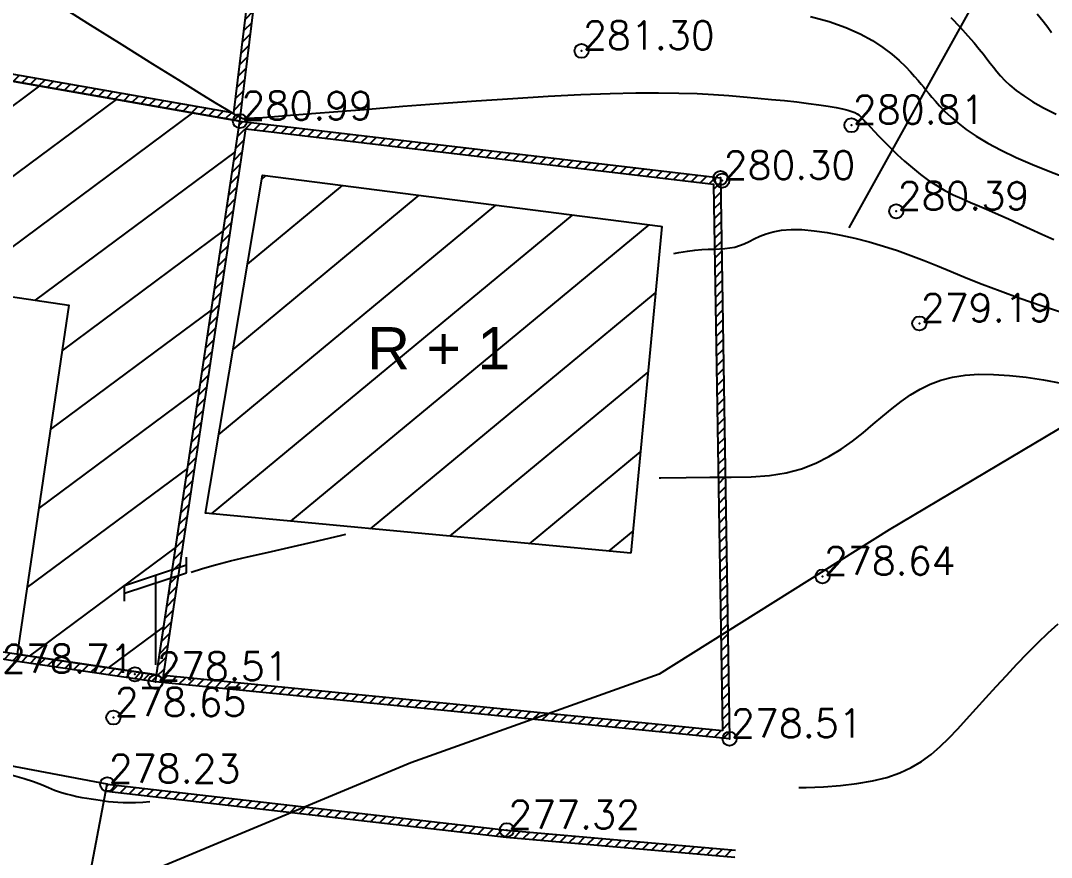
# Model space of a CAD drawing. Header units: millimetres. Extents: x 524954 to 526204, y 9523489 to 9524010.
# Drawn here: x 525842.11 to 525878.64, y 9523693 to 9523722.65 of the extents above; entities that cross this region are included whole.
import ezdxf
from ezdxf.enums import TextEntityAlignment as Align

# ---------------------------------------------------------------- set-up
doc = ezdxf.new("R2010")
doc.units = ezdxf.units.MM
doc.header["$PDMODE"] = 32
doc.header["$PDSIZE"] = 0.5
doc.linetypes.add('CACHE2', pattern=[4.7625, 3.175, -1.5875])
for name, color, linetype in [('Bati', 6, 'Continuous'), ('Bati_H', 1, 'Continuous'), ('Cloture', 7, 'Continuous'), ('CN_01_00', 3, 'Continuous'), ('CN_02_00', 4, 'Continuous'), ('CN_10_00', 1, 'Continuous'), ('Murs', 1, 'Continuous'), ('PLUME_4', 3, 'Continuous'), ('Réseau_Electrique', 1, 'CACHE2'), ('Talus', 2, 'Continuous'), ('TopoAlt', 3, 'Continuous'), ('TOPOJIS', 7, 'Continuous'), ('Toponomie', 7, 'CACHE2')]:
    doc.layers.add(name, color=color, linetype=linetype)
doc.styles.add('Simplex 1.0', font='Simplex.shx', dxfattribs={"width": 0.99, "height": 1})
doc.styles.get("Standard").update_dxf_attribs({"font": 'arial.ttf'})
doc.linetypes.add('LIMITE1', pattern='A,6.35,-2.54,[133,ltypeshp.shx,S=2.54,R=0,X=-2.54,Y=0],-2.54,25.4', length=36.83)
pattern_1 = [(45, (0, 0), (-0.1767766952966, 0.1767766952966), [])]

# ---------------------------------------------------------------- blocks, each defined once
blk = doc.blocks.new('TCPOINT M')
at = {"color": 0}
blk.add_point((0, 0), dxfattribs=at)
at = {"layer": 'TopoAlt', "style": 'Simplex 1.0', "width": 0.99}
blk.add_attdef('ALT', (0.15, 0.15), '', height=1, dxfattribs=at)
blk = doc.blocks.new('e004')
at = {"color": 0}
blk.add_line((0, 3.777478), (0, 0.25), dxfattribs=at)
for points in [[(-1.096503, 3.137365), (-1.096503, 3.412949), (1.096503, 4.142007), (1.096503, 4.417591)], [(-1.096503, 2.861781), (-1.096503, 3.137365), (1.096503, 3.866423), (1.096503, 4.142007)]]:
    blk.add_lwpolyline(points, dxfattribs=at)
blk.add_circle((0, 0), 0.25, dxfattribs=at)

msp = doc.modelspace()

# ---------------------------------------------------------------- hatches: boundary and pattern name
at = {"layer": 'Bati_H'}
h = msp.add_hatch(dxfattribs=at)
h.set_pattern_fill('_U', color=256, scale=2, angle=36.6052, style=0, pattern_type=0)
h.set_pattern_definition([(36.605189368, (0, 0), (-1.1925951699, 1.60552694176), [])])
h.paths.add_polyline_path([(525841.996, 9523700.192), (525846.931, 9523699.463), (525849.886, 9523719.086), (525840.467, 9523720.741), (525839.358, 9523713.221), (525843.822, 9523712.562)])
h = msp.add_hatch(dxfattribs=at)
h.set_pattern_fill('_U', color=256, scale=2, angle=219.6118, style=0, pattern_type=0)
h.set_pattern_definition([(219.61176844, (0, 0), (1.2751644764, -1.5407646018), [])])
h.paths.add_polyline_path([(525863.74, 9523703.772), (525848.667, 9523705.193), (525850.679, 9523717.172), (525864.77, 9523715.358), (525864.832, 9523715.352)])
at = {"layer": 'Murs'}
h = msp.add_hatch(dxfattribs=at)
h.set_pattern_fill('_U', color=256, scale=0.25, angle=45, style=0, pattern_type=0)
h.set_pattern_definition(pattern_1)
h.paths.add_polyline_path([(525833.495, 9523742.374), (525829.981, 9523722.584), (525849.886, 9523719.086), (525852.284, 9523738.689), (525852.284, 9523738.689)])
h.paths.add_polyline_path([(525833.696, 9523742.079), (525830.271, 9523722.786), (525849.67, 9523719.377), (525852.007, 9523738.488)], flags=0)
h = msp.add_hatch(dxfattribs=at)
h.set_pattern_fill('_U', color=256, scale=0.25, angle=45, style=0, pattern_type=0)
h.set_pattern_definition(pattern_1)
h.paths.add_polyline_path([(525867.235, 9523697.199), (525846.894, 9523699.216), (525849.886, 9523719.086), (525866.913, 9523717.072)])
h.paths.add_polyline_path([(525866.98, 9523697.475), (525847.18, 9523699.439), (525850.097, 9523718.809), (525866.667, 9523716.85)], flags=0)
h = msp.add_hatch(dxfattribs=at)
h.set_pattern_fill('_U', color=256, scale=0.25, angle=45, style=0, pattern_type=0)
h.set_pattern_definition(pattern_1)
h.paths.add_polyline_path([(525846.894, 9523699.216), (525827.66, 9523702.055), (525826.951, 9523705.394), (525827.196, 9523705.446), (525827.869, 9523702.277), (525846.931, 9523699.463)])
h = msp.add_hatch(dxfattribs=at)
h.set_pattern_fill('_U', color=256, scale=0.25, angle=45, style=0, pattern_type=0)
h.set_pattern_definition(pattern_1)
h.paths.add_polyline_path([(525845.185, 9523695.587), (525859.342, 9523693.963), (525867.444, 9523693.251), (525867.422, 9523693.002), (525859.317, 9523693.714), (525845.156, 9523695.338)])

# ---------------------------------------------------------------- linework, layer by layer
at = {"layer": 'Bati', "flags": 128}
for points in [[(525841.996, 9523700.192), (525846.931, 9523699.463), (525849.886, 9523719.086), (525840.467, 9523720.741), (525839.358, 9523713.221), (525843.822, 9523712.562), (525843.822, 9523712.562)], [(525863.74, 9523703.772), (525848.667, 9523705.193), (525850.679, 9523717.172), (525864.77, 9523715.358), (525864.832, 9523715.352)]]:
    msp.add_lwpolyline(points, close=True, dxfattribs=at)
at = {"layer": 'Cloture', "flags": 128}
for points in [[(525833.495, 9523742.374), (525829.981, 9523722.584), (525849.886, 9523719.086), (525852.284, 9523738.689), (525852.284, 9523738.689)], [(525833.696, 9523742.079), (525830.271, 9523722.786), (525849.67, 9523719.377), (525852.007, 9523738.488)], [(525867.235, 9523697.199), (525846.894, 9523699.216), (525849.886, 9523719.086), (525866.913, 9523717.072)], [(525866.98, 9523697.475), (525847.18, 9523699.439), (525850.097, 9523718.809), (525866.667, 9523716.85)]]:
    msp.add_lwpolyline(points, close=True, dxfattribs=at)
for points in [[(525846.894, 9523699.216), (525827.66, 9523702.055), (525826.951, 9523705.394)], [(525846.931, 9523699.463), (525827.869, 9523702.277), (525827.196, 9523705.446)], [(525845.185, 9523695.587), (525859.342, 9523693.963), (525867.444, 9523693.251)], [(525845.156, 9523695.338), (525859.317, 9523693.714), (525867.422, 9523693.002)]]:
    msp.add_lwpolyline(points, dxfattribs=at)
at = {"layer": 'Cloture', "linetype": 'LIMITE1', "ltscale": 0.1, "flags": 128}
msp.add_lwpolyline([(525839.929, 9523651.898), (525840.943, 9523668.72), (525842.868, 9523683.386), (525845.185, 9523695.587), (525830.247, 9523698.414), (525825.039, 9523699.398)], dxfattribs=at)
at = {"layer": 'CN_01_00', "flags": 128}
for points, elevation in [([(525843.194, 9523723.375), (525844.487, 9523722.562), (525845.698, 9523721.802), (525846.787, 9523721.121), (525847.712, 9523720.544), (525848.444, 9523720.091), (525848.998, 9523719.751), (525849.398, 9523719.508), (525849.672, 9523719.346), (525849.845, 9523719.248), (525849.944, 9523719.199), (525849.993, 9523719.181), (525850.02, 9523719.179), (525850.049, 9523719.18), (525850.107, 9523719.182), (525850.217, 9523719.187), (525850.404, 9523719.199), (525850.693, 9523719.219), (525851.109, 9523719.25), (525851.676, 9523719.293), (525852.42, 9523719.352), (525853.353, 9523719.427), (525854.445, 9523719.515), (525855.654, 9523719.61), (525856.937, 9523719.708), (525858.252, 9523719.804), (525859.557, 9523719.893), (525860.811, 9523719.97), (525861.97, 9523720.03), (525863.002, 9523720.069), (525863.914, 9523720.089), (525864.721, 9523720.092), (525865.438, 9523720.081), (525866.082, 9523720.059), (525866.668, 9523720.027), (525867.211, 9523719.989), (525867.728, 9523719.947), (525868.231, 9523719.903), (525868.718, 9523719.857), (525869.183, 9523719.811), (525869.622, 9523719.764), (525870.03, 9523719.716), (525870.4, 9523719.668), (525870.729, 9523719.62), (525871.01, 9523719.571), (525871.241, 9523719.523), (525871.425, 9523719.476), (525871.569, 9523719.431), (525871.678, 9523719.387), (525871.758, 9523719.346), (525871.816, 9523719.308), (525871.856, 9523719.273), (525871.886, 9523719.242), (525871.91, 9523719.216), (525871.934, 9523719.189), (525871.963, 9523719.156), (525872.003, 9523719.112), (525872.057, 9523719.053), (525872.131, 9523718.973), (525872.23, 9523718.867), (525872.359, 9523718.729), (525872.522, 9523718.558), (525872.716, 9523718.358), (525872.936, 9523718.137), (525873.178, 9523717.903), (525873.438, 9523717.663), (525873.712, 9523717.425), (525873.995, 9523717.197), (525874.284, 9523716.986), (525874.574, 9523716.799), (525874.866, 9523716.631), (525875.163, 9523716.479), (525875.465, 9523716.338), (525875.775, 9523716.202), (525876.095, 9523716.067), (525876.425, 9523715.929), (525876.768, 9523715.781), (525877.125, 9523715.622), (525877.498, 9523715.45), (525877.889, 9523715.27), (525878.299, 9523715.082), (525878.729, 9523714.889)], 281), ([(525875.075, 9523722.762), (525875.403, 9523722.411), (525875.675, 9523722.111), (525875.897, 9523721.857), (525876.079, 9523721.641), (525876.229, 9523721.455), (525876.357, 9523721.291), (525876.473, 9523721.14), (525876.585, 9523720.996), (525876.702, 9523720.85), (525876.833, 9523720.695), (525876.987, 9523720.53), (525877.171, 9523720.355), (525877.392, 9523720.17), (525877.658, 9523719.976), (525877.977, 9523719.772), (525878.357, 9523719.558), (525878.804, 9523719.334)], 283), ([(525864.738, 9523706.441), (525864.804, 9523706.444), (525865.701, 9523706.462), (525866.53, 9523706.465), (525867.295, 9523706.468), (525867.999, 9523706.485), (525868.647, 9523706.532), (525869.242, 9523706.623), (525869.789, 9523706.768), (525870.293, 9523706.963), (525870.758, 9523707.198), (525871.188, 9523707.463), (525871.589, 9523707.748), (525871.965, 9523708.044), (525872.321, 9523708.342), (525872.662, 9523708.631), (525872.993, 9523708.904), (525873.32, 9523709.156), (525873.65, 9523709.385), (525873.989, 9523709.588), (525874.345, 9523709.762), (525874.724, 9523709.904), (525875.133, 9523710.012), (525875.578, 9523710.083), (525876.066, 9523710.115), (525876.591, 9523710.111), (525877.152, 9523710.073), (525877.741, 9523710.007), (525878.356, 9523709.914), (525878.991, 9523709.799)], 279), ([(525848.155, 9523703.101), (525848.162, 9523703.104), (525848.554, 9523703.234), (525849.014, 9523703.365), (525849.546, 9523703.5), (525850.155, 9523703.645), (525850.845, 9523703.803), (525851.621, 9523703.978), (525852.488, 9523704.176), (525853.449, 9523704.398), (525853.642, 9523704.444)], 279)]:
    msp.add_lwpolyline(points, dxfattribs=dict(at, elevation=elevation))
at = {"layer": 'CN_02_00', "flags": 128}
for points, elevation in [([(525878.136, 9523722.884), (525878.342, 9523722.626), (525878.508, 9523722.41), (525878.644, 9523722.224)], 284), ([(525870.101, 9523722.798), (525870.765, 9523722.611), (525871.35, 9523722.402), (525871.858, 9523722.176), (525872.295, 9523721.939), (525872.668, 9523721.698), (525872.983, 9523721.46), (525873.246, 9523721.231), (525873.464, 9523721.017), (525873.644, 9523720.827), (525873.792, 9523720.664), (525873.916, 9523720.523), (525874.021, 9523720.398), (525874.116, 9523720.284), (525874.207, 9523720.172), (525874.302, 9523720.057), (525874.407, 9523719.931), (525874.531, 9523719.79), (525874.678, 9523719.626), (525874.856, 9523719.442), (525875.07, 9523719.24), (525875.324, 9523719.023), (525875.624, 9523718.794), (525875.976, 9523718.554), (525876.384, 9523718.307), (525876.854, 9523718.055), (525877.388, 9523717.801), (525877.969, 9523717.549), (525878.581, 9523717.302), (525879.203, 9523717.063)], 282), ([(525869.687, 9523695.468), (525869.954, 9523695.474), (525870.559, 9523695.501), (525871.161, 9523695.547), (525871.746, 9523695.615), (525872.3, 9523695.709), (525872.809, 9523695.832), (525873.265, 9523695.988), (525873.673, 9523696.177), (525874.041, 9523696.396), (525874.38, 9523696.644), (525874.7, 9523696.92), (525875.009, 9523697.221), (525875.318, 9523697.548), (525875.635, 9523697.897), (525875.969, 9523698.267), (525876.317, 9523698.652), (525876.677, 9523699.047), (525877.045, 9523699.445), (525877.417, 9523699.841), (525877.79, 9523700.228), (525878.16, 9523700.6), (525878.524, 9523700.951), (525878.879, 9523701.276)], 278), ([(525841.829, 9523695.908), (525842.233, 9523695.794), (525842.569, 9523695.681), (525842.852, 9523695.573), (525843.097, 9523695.473), (525843.318, 9523695.383), (525843.528, 9523695.308), (525843.729, 9523695.246), (525843.922, 9523695.195), (525844.107, 9523695.153), (525844.284, 9523695.119), (525844.454, 9523695.09), (525844.618, 9523695.065), (525844.775, 9523695.042), (525844.926, 9523695.019), (525845.076, 9523694.997), (525845.229, 9523694.977), (525845.389, 9523694.96), (525845.56, 9523694.947), (525845.747, 9523694.939), (525845.954, 9523694.937), (525846.186, 9523694.941), (525846.445, 9523694.954), (525846.691, 9523694.973)], 278)]:
    msp.add_lwpolyline(points, dxfattribs=dict(at, elevation=elevation))
at = {"layer": 'CN_10_00', "elevation": 280, "flags": 128}
msp.add_lwpolyline([(525865.262, 9523714.393), (525865.441, 9523714.427), (525865.745, 9523714.478), (525866.008, 9523714.513), (525866.25, 9523714.535), (525866.475, 9523714.547), (525866.685, 9523714.554), (525866.883, 9523714.561), (525867.07, 9523714.572), (525867.249, 9523714.591), (525867.422, 9523714.623), (525867.589, 9523714.673), (525867.755, 9523714.742), (525867.925, 9523714.825), (525868.106, 9523714.917), (525868.305, 9523715.009), (525868.528, 9523715.095), (525868.782, 9523715.168), (525869.075, 9523715.221), (525869.412, 9523715.246), (525869.798, 9523715.24), (525870.227, 9523715.202), (525870.689, 9523715.137), (525871.175, 9523715.046), (525871.677, 9523714.934), (525872.185, 9523714.803), (525872.69, 9523714.656), (525873.183, 9523714.496), (525873.658, 9523714.326), (525874.126, 9523714.146), (525874.6, 9523713.955), (525875.093, 9523713.752), (525875.619, 9523713.537), (525876.19, 9523713.309), (525876.821, 9523713.068), (525877.524, 9523712.814), (525878.307, 9523712.545), (525879.152, 9523712.267)], dxfattribs=at)
at = {"layer": 'PLUME_4'}
msp.add_lwpolyline([(525880.576, 9523709.17), (525872.888, 9523704.598), (525864.738, 9523699.491), (525855.944, 9523696.342), (525855.944, 9523696.342), (525847.187, 9523692.695), (525838.964, 9523688.586), (525830.705, 9523684.975), (525830.206, 9523684.938), (525821.947, 9523681.328), (525813.189, 9523677.68), (525804.395, 9523674.532), (525804.395, 9523674.532), (525795.601, 9523671.383)], dxfattribs=at)
msp.add_lwpolyline([(525880.576, 9523709.17), (525872.888, 9523704.598), (525864.738, 9523699.491), (525855.944, 9523696.342), (525855.944, 9523696.342), (525847.187, 9523692.695), (525838.964, 9523688.586), (525830.705, 9523684.975), (525830.206, 9523684.938), (525821.947, 9523681.328), (525813.189, 9523677.68), (525804.395, 9523674.532), (525804.395, 9523674.532), (525795.601, 9523671.383)], dxfattribs=at)
at = {"layer": 'Talus'}
msp.add_line((525878.741, 9523728.415), (525871.462, 9523715.3), dxfattribs=at)

# ---------------------------------------------------------------- block references
at = {"layer": 'Réseau_Electrique'}
msp.add_blockref('e004', (525846.894, 9523699.216), dxfattribs=at)
at = {"layer": 'TOPOJIS'}
ref = msp.add_blockref('TCPOINT M', (525861.991, 9523721.574, 281.3), dxfattribs=at)
ref.add_attrib('ALT', '281.30', (525862.041, 9523721.624, 281.3), dxfattribs={"layer": 'TopoAlt', "height": 1, "style": 'Simplex 1.0', "width": 0.99})
ref = msp.add_blockref('TCPOINT M', (525849.886, 9523719.086, 280.99), dxfattribs=at)
ref.add_attrib('ALT', '280.99', (525849.936, 9523719.136, 280.99), dxfattribs={"layer": 'TopoAlt', "height": 1, "style": 'Simplex 1.0', "width": 0.99})
ref = msp.add_blockref('TCPOINT M', (525871.552, 9523718.941, 280.81), dxfattribs=at)
ref.add_attrib('ALT', '280.81', (525871.602, 9523718.991, 280.81), dxfattribs={"layer": 'TopoAlt', "height": 1, "style": 'Simplex 1.0', "width": 0.99})
ref = msp.add_blockref('TCPOINT M', (525866.974, 9523716.976, 280.3), dxfattribs=at)
ref.add_attrib('ALT', '280.30', (525867.024, 9523717.026, 280.3), dxfattribs={"layer": 'TopoAlt', "height": 1, "style": 'Simplex 1.0', "width": 0.99})
msp.add_blockref('TCPOINT M', (525866.913, 9523717.072, 280.27), dxfattribs=at)
ref = msp.add_blockref('TCPOINT M', (525873.14, 9523715.89, 280.39), dxfattribs=at)
ref.add_attrib('ALT', '280.39', (525873.19, 9523715.94, 280.39), dxfattribs={"layer": 'TopoAlt', "height": 1, "style": 'Simplex 1.0', "width": 0.99})
ref = msp.add_blockref('TCPOINT M', (525873.96, 9523711.918, 279.19), dxfattribs=at)
ref.add_attrib('ALT', '279.19', (525874.01, 9523711.968, 279.19), dxfattribs={"layer": 'TopoAlt', "height": 1, "style": 'Simplex 1.0', "width": 0.99})
ref = msp.add_blockref('TCPOINT M', (525870.529, 9523702.953, 278.64), dxfattribs=at)
ref.add_attrib('ALT', '278.64', (525870.579, 9523703.003, 278.64), dxfattribs={"layer": 'TopoAlt', "height": 1, "style": 'Simplex 1.0', "width": 0.99})
ref = msp.add_blockref('TCPOINT M', (525846.165, 9523699.484, 278.71), dxfattribs=at)
ref.add_attrib('ALT', '278.71', dxfattribs={"layer": 'TopoAlt', "height": 1, "style": 'Simplex 1.0', "width": 0.99}).set_placement((525846.115, 9523699.534, 278.71), align=Align.RIGHT)
ref = msp.add_blockref('TCPOINT M', (525846.894, 9523699.216, 278.51), dxfattribs=at)
ref.add_attrib('ALT', '278.51', (525846.944, 9523699.266, 278.51), dxfattribs={"layer": 'TopoAlt', "height": 1, "style": 'Simplex 1.0', "width": 0.99})
ref = msp.add_blockref('TCPOINT M', (525845.399, 9523697.951, 278.65), dxfattribs=at)
ref.add_attrib('ALT', '278.65', (525845.449, 9523698.001, 278.65), dxfattribs={"layer": 'TopoAlt', "height": 1, "style": 'Simplex 1.0', "width": 0.99})
ref = msp.add_blockref('TCPOINT M', (525867.235, 9523697.199, 278.51), dxfattribs=at)
ref.add_attrib('ALT', '278.51', (525867.285, 9523697.249, 278.51), dxfattribs={"layer": 'TopoAlt', "height": 1, "style": 'Simplex 1.0', "width": 0.99})
ref = msp.add_blockref('TCPOINT M', (525845.185, 9523695.587, 278.23), dxfattribs=at)
ref.add_attrib('ALT', '278.23', (525845.235, 9523695.637, 278.23), dxfattribs={"layer": 'TopoAlt', "height": 1, "style": 'Simplex 1.0', "width": 0.99})
ref = msp.add_blockref('TCPOINT M', (525859.342, 9523693.963, 277.32), dxfattribs=at)
ref.add_attrib('ALT', '277.32', (525859.392, 9523694.013, 277.32), dxfattribs={"layer": 'TopoAlt', "height": 1, "style": 'Simplex 1.0', "width": 0.99})

# ---------------------------------------------------------------- texts
at = {"layer": 'Toponomie', "insert": (525835.589, 9523711.787), "char_height": 1.5, "width": 42.68298, "attachment_point": 1}
msp.add_mtext('\\pxqc;R + 1 ', dxfattribs=at)

doc.saveas('drawing.dxf')
